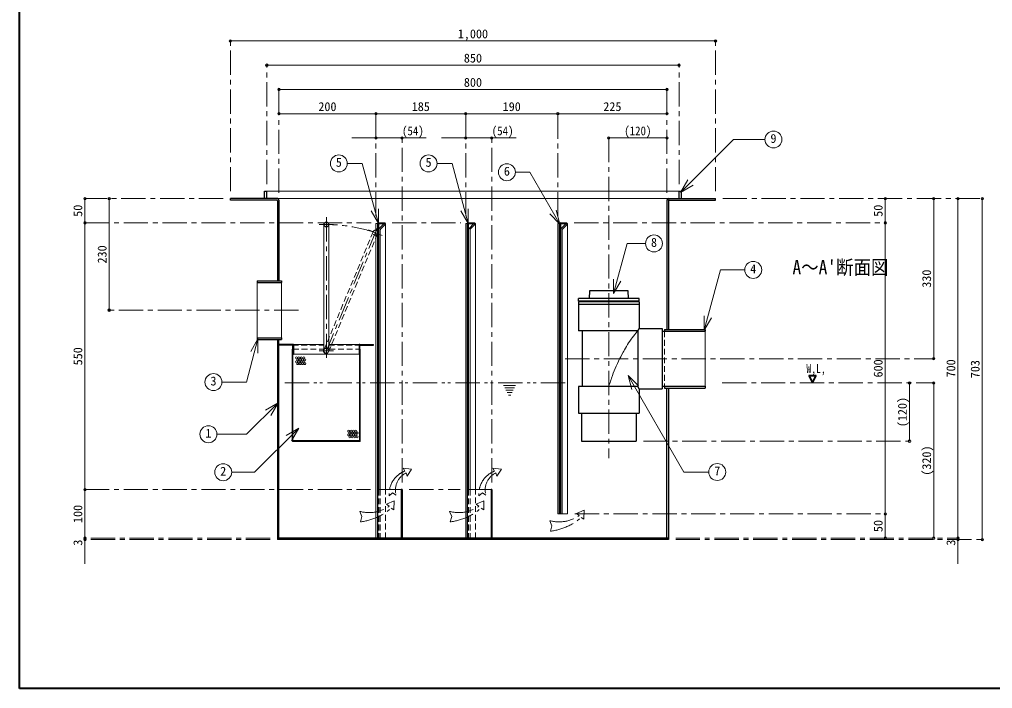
# Model space of a CAD drawing. Units: millimetres at full size, sheet at 1:10. Extents: x -2126 to 1924, y -1326 to 1484.
# Drawn here: x -2126 to -120, y -1326 to 53 of the extents above; entities that cross this region are included whole.
import ezdxf
from ezdxf.enums import TextEntityAlignment as Align

# ---------------------------------------------------------------- set-up
doc = ezdxf.new("R2010")
doc.units = ezdxf.units.MM
doc.header["$LTSCALE"] = 10
doc.header["$PDMODE"] = 32
doc.header["$PDSIZE"] = 5
for name, pattern in [('CHAIN1', [8, 5, -1, 1, -1]), ('DASHED1', [1.8, 1.2, -0.6]), ('DOUBLE_CHAIN1', [8.8, 5, -1, 0.6, -0.6, 0.6, -1])]:
    doc.linetypes.add(name, pattern=pattern)
doc.layers.add('0-0_ﾚｲﾔ1', color=4, linetype='Continuous', lineweight=9)
doc.styles.add('ＭＳ ゴシック', font='')
doc.styles.get('ＭＳ ゴシック').set_extended_font_data('MS Gothic')

msp = doc.modelspace()

# ---------------------------------------------------------------- linework, layer by layer
at = {"layer": '0-0_ﾚｲﾔ1', "color": 1, "lineweight": 40}
for p, q in [((-2126.22, -1325.95), (-2126.22, 1484.05)), ((-498.72, -680.95), (-491.22, -695.95)), ((-498.72, -680.95), (-483.72, -680.95)), ((-491.22, -695.95), (-483.72, -680.95)), ((1923.78, -1325.95), (-2126.22, -1325.95))]:
    msp.add_line(p, q, dxfattribs=at)
at = {"layer": '0-0_ﾚｲﾔ1'}
for p, q in [((-1691.22, 9.05), (-691.22, 9.05)), ((-766.22, -40.95), (-1616.22, -40.95)), ((-1591.22, -90.95), (-791.22, -90.95)), ((-1391.22, -140.95), (-1591.22, -140.95)), ((-1206.22, -140.95), (-1391.22, -140.95)), ((-1016.22, -140.95), (-1206.22, -140.95)), ((-791.22, -140.95), (-1016.22, -140.95)), ((-1441.22, -190.95), (-1287.47, -190.95)), ((-1256.22, -190.95), (-1102.47, -190.95)), ((-911.22, -190.95), (-791.22, -190.95)), ((-1991.22, -365.95), (-1991.22, -315.95)), ((-1941.22, -315.95), (-1941.22, -545.95)), ((-1616.22, -300.95), (-766.22, -300.95)), ((-1594.22, -315.95), (-788.22, -315.95)), ((-341.22, -365.95), (-341.22, -315.95)), ((-241.22, -315.95), (-241.22, -645.95)), ((-191.22, -315.95), (-191.22, -1015.95)), ((-141.22, -1018.95), (-141.22, -315.95)), ((-1991.22, -365.95), (-1991.22, -915.95)), ((-1388.22, -367.45), (-1387.47, -367.45)), ((-1372.47, -367.45), (-1371.22, -367.45)), ((-1371.22, -915.95), (-1371.22, -367.45)), ((-1203.22, -367.45), (-1202.47, -367.45)), ((-1187.47, -367.45), (-1186.22, -367.45)), ((-1186.22, -915.95), (-1186.22, -367.45)), ((-1013.22, -367.45), (-1012.47, -367.45)), ((-997.47, -367.45), (-996.22, -367.45)), ((-996.22, -965.95), (-996.22, -367.45)), ((-341.22, -365.95), (-341.22, -965.95)), ((-1562.47, -616.45), (-1498.47, -616.45)), ((-1488.47, -616.45), (-1424.47, -616.45)), ((-1560.97, -636.45), (-1425.97, -636.45)), ((-291.22, -815.95), (-291.22, -695.95)), ((-241.22, -695.95), (-241.22, -1015.95)), ((-1991.22, -915.95), (-1991.22, -1015.95)), ((-1012.47, -965.95), (-1013.22, -965.95)), ((-1010.22, -965.95), (-1010.97, -965.95)), ((-1007.22, -965.95), (-996.22, -965.95)), ((-341.22, -1015.95), (-341.22, -965.95)), ((-1991.22, -1015.95), (-1991.22, -1068.95)), ((-191.22, -1015.95), (-191.22, -1068.95))]:
    msp.add_line(p, q, dxfattribs=at)
at = {"layer": '0-0_ﾚｲﾔ1', "linetype": 'CHAIN1'}
for p, q in [((-1691.22, -300.95), (-1691.22, 9.05)), ((-691.22, -300.95), (-691.22, 9.05)), ((-1616.22, -285.95), (-1616.22, -40.95)), ((-766.22, -285.95), (-766.22, -40.95)), ((-1591.22, -303.95), (-1591.22, -90.95)), ((-791.22, -303.95), (-791.22, -90.95)), ((-1391.22, -352.45), (-1391.22, -140.95)), ((-1206.22, -352.45), (-1206.22, -140.95)), ((-1016.22, -352.45), (-1016.22, -140.95)), ((-1337.47, -900.95), (-1337.47, -190.95)), ((-1152.47, -900.95), (-1152.47, -190.95)), ((-911.22, -190.95), (-911.22, -850.95)), ((-1706.22, -315.95), (-1991.22, -315.95)), ((-676.22, -315.95), (-141.22, -315.95)), ((-1493.47, -354.45), (-1493.47, -644.45)), ((-1991.22, -365.95), (-1400.97, -365.95)), ((-1478.47, -369.45), (-1508.47, -369.45)), ((-1386.71, -372.34), (-1493.47, -629.45)), ((-1406.32, -380.45), (-1378.61, -391.95)), ((-1357.47, -365.95), (-1215.97, -365.95)), ((-982.47, -365.95), (-341.22, -365.95)), ((-1551.22, -545.95), (-1941.22, -545.95)), ((-1478.47, -629.45), (-1508.47, -629.45)), ((-1001.22, -645.95), (-241.22, -645.95)), ((-677.22, -695.95), (-241.22, -695.95)), ((-839.72, -815.95), (-291.22, -815.95)), ((-1991.22, -915.95), (-1402.47, -915.95)), ((-1322.47, -915.95), (-1217.47, -915.95)), ((-981.22, -965.95), (-341.22, -965.95)), ((-1609.22, -1015.95), (-1991.22, -1015.95)), ((-1609.22, -1018.95), (-1991.22, -1018.95)), ((-773.22, -1015.95), (-191.22, -1015.95)), ((-773.22, -1018.95), (-141.22, -1018.95))]:
    msp.add_line(p, q, dxfattribs=at)
at = {"layer": '0-0_ﾚｲﾔ1', "color": 7, "lineweight": 18}
for p, q in [((-763.31, -303.55), (-653.86, -194.1)), ((-589.15, -194.1), (-653.86, -194.1)), ((-1450.23, -243.36), (-1419.34, -243.36)), ((-1386.16, -367.16), (-1419.34, -243.36)), ((-1265.23, -243.36), (-1234.34, -243.36)), ((-1201.16, -367.16), (-1234.34, -243.36)), ((-1073.62, -261.53), (-1103.74, -261.53)), ((-1011.78, -368.65), (-1073.62, -261.53)), ((-763.31, -303.55), (-748.31, -277.57)), ((-763.31, -303.55), (-737.33, -288.55)), ((-1386.16, -367.16), (-1386.16, -337.16)), ((-1201.16, -367.16), (-1201.16, -337.16)), ((-1011.78, -368.65), (-1019.54, -339.67)), ((-1386.16, -367.16), (-1401.16, -341.18)), ((-1201.16, -367.16), (-1216.16, -341.18)), ((-1011.78, -368.65), (-1032.99, -347.43)), ((-1498.47, -369.45), (-1498.47, -629.45)), ((-1488.47, -369.45), (-1488.47, -629.45)), ((-1391.22, -1015.95), (-1391.22, -367.45)), ((-1388.22, -367.45), (-1391.22, -367.45)), ((-1388.22, -1015.95), (-1388.22, -367.45)), ((-1385.22, -379.7), (-1385.22, -915.95)), ((-1384.34, -377.58), (-1374.22, -367.45)), ((-1382.22, -380.32), (-1382.22, -915.95)), ((-1381.78, -379.26), (-1372.09, -369.58)), ((-1374.22, -367.45), (-1372.09, -369.58)), ((-1206.22, -1015.95), (-1206.22, -367.45)), ((-1203.22, -367.45), (-1206.22, -367.45)), ((-1203.22, -1015.95), (-1203.22, -367.45)), ((-1200.22, -379.7), (-1200.22, -915.95)), ((-1199.34, -377.58), (-1189.22, -367.45)), ((-1197.22, -380.32), (-1197.22, -915.95)), ((-1196.78, -379.26), (-1187.09, -369.58)), ((-1189.22, -367.45), (-1187.09, -369.58)), ((-1016.22, -965.95), (-1016.22, -367.45)), ((-1013.22, -367.45), (-1016.22, -367.45)), ((-1013.22, -965.95), (-1013.22, -367.45)), ((-1010.22, -379.7), (-1010.22, -965.95)), ((-1009.34, -377.58), (-999.22, -367.45)), ((-1007.22, -380.32), (-1007.22, -965.95)), ((-1006.78, -379.26), (-997.09, -369.58)), ((-999.22, -367.45), (-997.09, -369.58)), ((-901.23, -511.85), (-873.5, -408.36)), ((-835.46, -408.36), (-873.5, -408.36)), ((-714.29, -587.49), (-680.92, -462.95)), ((-630.81, -462.95), (-680.92, -462.95)), ((-1636.22, -602.95), (-1636.22, -488.95)), ((-1586.22, -602.95), (-1586.22, -488.95)), ((-901.23, -511.85), (-901.23, -481.85)), ((-901.23, -511.85), (-886.23, -485.87)), ((-714.29, -587.49), (-714.29, -557.49)), ((-714.29, -587.49), (-699.29, -561.51)), ((-712.22, -702.55), (-712.22, -589.35)), ((-1634.48, -604.84), (-1658.42, -694.18)), ((-1634.48, -604.84), (-1649.48, -630.82)), ((-1634.48, -604.84), (-1634.48, -634.84)), ((-871.37, -680.38), (-850.15, -701.59)), ((-871.37, -680.38), (-863.6, -709.36)), ((-871.37, -680.38), (-756.36, -879.58)), ((-1658.42, -694.18), (-1708.72, -694.18)), ((-1593.03, -736.97), (-1657.85, -801.8)), ((-1593.03, -736.97), (-1619.01, -751.97)), ((-1593.03, -736.97), (-1608.03, -762.95)), ((-1657.85, -801.8), (-1719.16, -801.8)), ((-1550.34, -789), (-1576.32, -804)), ((-1550.34, -789), (-1565.34, -814.98)), ((-704.96, -879.58), (-756.36, -879.58)), ((-1387.47, -915.95), (-1387.47, -1015.95)), ((-1338.97, -915.95), (-1385.97, -915.95)), ((-1013.22, -965.95), (-1016.22, -965.95)), ((-1007.22, -965.95), (-1010.22, -965.95))]:
    msp.add_line(p, q, dxfattribs=at)
at = {"layer": '0-0_ﾚｲﾔ1', "color": 5, "lineweight": 25}
for p, q in [((-1691.22, -318.95), (-1691.22, -315.95)), ((-1594.22, -315.95), (-1691.22, -315.95)), ((-1595.72, -318.95), (-1691.22, -318.95)), ((-1621.22, -315.95), (-1621.22, -300.95)), ((-1621.22, -300.95), (-1616.22, -300.95)), ((-1616.22, -315.95), (-1616.22, -300.95)), ((-1594.22, -320.45), (-1594.22, -485.45)), ((-1591.22, -318.95), (-1591.22, -485.45)), ((-791.22, -318.95), (-791.22, -585.45)), ((-788.22, -315.95), (-691.22, -315.95)), ((-788.22, -320.45), (-788.22, -585.45)), ((-786.72, -318.95), (-691.22, -318.95)), ((-766.22, -315.95), (-766.22, -300.95)), ((-766.22, -300.95), (-761.22, -300.95)), ((-761.22, -315.95), (-761.22, -300.95)), ((-691.22, -318.95), (-691.22, -315.95)), ((-1387.47, -367.45), (-1387.47, -915.95)), ((-1385.97, -365.95), (-1372.47, -365.95)), ((-1385.97, -368.2), (-1385.97, -915.95)), ((-1385.22, -367.45), (-1372.47, -367.45)), ((-1372.47, -367.45), (-1372.47, -365.95)), ((-1202.47, -367.45), (-1202.47, -915.95)), ((-1200.97, -365.95), (-1187.47, -365.95)), ((-1200.97, -368.2), (-1200.97, -915.95)), ((-1200.22, -367.45), (-1187.47, -367.45)), ((-1187.47, -367.45), (-1187.47, -365.95)), ((-1012.47, -367.45), (-1012.47, -965.95)), ((-1010.97, -365.95), (-997.47, -365.95)), ((-1010.97, -368.2), (-1010.97, -965.95)), ((-1010.22, -367.45), (-997.47, -367.45)), ((-997.47, -367.45), (-997.47, -365.95)), ((-1636.22, -485.45), (-1586.22, -485.45)), ((-1636.22, -485.45), (-1636.22, -488.95)), ((-1636.22, -488.95), (-1586.22, -488.95)), ((-1586.22, -485.45), (-1586.22, -488.95)), ((-951.22, -505.95), (-951.72, -521.95)), ((-871.22, -505.95), (-951.22, -505.95)), ((-870.72, -521.95), (-871.22, -505.95)), ((-973.72, -527.45), (-973.72, -521.95)), ((-848.72, -521.95), (-973.72, -521.95)), ((-848.72, -527.45), (-973.72, -527.45)), ((-973.72, -528.45), (-973.72, -588.45)), ((-848.72, -528.45), (-973.72, -528.45)), ((-973.72, -533.45), (-848.72, -533.45)), ((-848.72, -527.45), (-848.72, -521.95)), ((-848.72, -528.45), (-848.72, -583.45)), ((-851.22, -588.45), (-973.72, -588.45)), ((-966.22, -588.45), (-966.22, -703.45)), ((-851.22, -588.45), (-848.72, -583.45)), ((-851.22, -588.45), (-851.22, -703.45)), ((-848.72, -583.45), (-801.22, -583.45)), ((-801.22, -583.45), (-801.22, -708.45)), ((-801.22, -589.35), (-712.22, -589.35)), ((-796.22, -585.45), (-712.22, -585.45)), ((-796.22, -585.45), (-796.22, -589.35)), ((-712.22, -585.45), (-712.22, -589.35)), ((-1636.22, -602.95), (-1586.22, -602.95)), ((-1636.22, -602.95), (-1636.22, -606.45)), ((-1636.22, -606.45), (-1586.22, -606.45)), ((-1594.22, -606.45), (-1594.22, -1018.95)), ((-1591.22, -1015.95), (-1591.22, -606.45)), ((-1590.97, -616.45), (-1590.97, -617.95)), ((-1562.47, -616.45), (-1590.97, -616.45)), ((-1563.22, -617.95), (-1590.97, -617.95)), ((-1586.22, -602.95), (-1586.22, -606.45)), ((-1562.47, -814.95), (-1562.47, -618.7)), ((-1560.97, -617.95), (-1560.97, -636.45)), ((-1425.97, -617.95), (-1425.97, -636.45)), ((-1424.47, -616.45), (-1395.97, -616.45)), ((-1424.47, -814.95), (-1424.47, -618.7)), ((-1423.72, -617.95), (-1395.97, -617.95)), ((-1395.97, -617.95), (-1395.97, -616.45)), ((-1563.47, -626.45), (-1562.47, -626.45)), ((-1563.47, -815.45), (-1563.47, -626.45)), ((-1562.47, -636.45), (-1560.97, -636.45)), ((-1425.97, -636.45), (-1424.47, -636.45)), ((-1424.47, -626.45), (-1423.47, -626.45)), ((-1423.47, -815.45), (-1423.47, -626.45)), ((-973.72, -703.45), (-973.72, -758.45)), ((-848.72, -708.45), (-848.72, -758.45)), ((-848.72, -708.45), (-801.22, -708.45)), ((-801.22, -702.55), (-712.22, -702.55)), ((-796.22, -702.55), (-796.22, -706.45)), ((-796.22, -706.45), (-712.22, -706.45)), ((-791.22, -1015.95), (-791.22, -706.45)), ((-788.22, -706.45), (-788.22, -1018.95)), ((-712.22, -702.55), (-712.22, -706.45)), ((-973.72, -758.45), (-848.72, -758.45)), ((-967.72, -758.45), (-967.72, -815.95)), ((-854.72, -758.45), (-854.72, -815.95)), ((-1424.47, -816.45), (-1562.47, -816.45)), ((-1424.97, -815.45), (-1561.97, -815.45)), ((-967.72, -815.95), (-854.72, -815.95)), ((-1385.97, -915.95), (-1387.47, -915.95)), ((-1338.97, -915.95), (-1338.97, -1015.95)), ((-1337.47, -915.95), (-1338.97, -915.95)), ((-1337.47, -915.95), (-1337.47, -1015.95)), ((-1200.97, -915.95), (-1202.47, -915.95)), ((-1153.97, -915.95), (-1153.97, -1015.95)), ((-1152.47, -915.95), (-1153.97, -915.95)), ((-1152.47, -915.95), (-1152.47, -1015.95)), ((-1010.97, -965.95), (-1012.47, -965.95)), ((-788.22, -1015.95), (-1594.22, -1015.95)), ((-788.22, -1018.95), (-1594.22, -1018.95))]:
    msp.add_line(p, q, dxfattribs=at)
at = {"layer": '0-0_ﾚｲﾔ1', "linetype": 'DASHED1'}
for p, q in [((-1397.08, -384.28), (-1498.08, -627.54)), ((-1387.85, -388.11), (-1488.85, -631.37)), ((-796.22, -589.35), (-796.22, -702.55)), ((-1563.22, -617.95), (-1498.47, -617.95)), ((-1488.47, -617.95), (-1423.72, -617.95)), ((-1562.47, -626.45), (-1499.47, -626.45)), ((-1499.47, -626.45), (-1499.47, -629.45)), ((-1487.47, -626.45), (-1424.47, -626.45)), ((-1487.47, -626.45), (-1487.47, -629.45)), ((-1385.97, -915.95), (-1385.97, -1015.95)), ((-1385.22, -915.95), (-1385.22, -1015.95)), ((-1382.22, -915.95), (-1382.22, -1015.95)), ((-1371.22, -1015.95), (-1371.22, -915.95)), ((-1200.97, -915.95), (-1200.97, -1015.95)), ((-1200.22, -915.95), (-1200.22, -1015.95)), ((-1197.22, -915.95), (-1197.22, -1015.95)), ((-1186.22, -1015.95), (-1186.22, -915.95))]:
    msp.add_line(p, q, dxfattribs=at)
at = {"layer": '0-0_ﾚｲﾔ1', "linetype": 'DOUBLE_CHAIN1'}
for p, q in [((-1001.22, -695.95), (-1586.22, -695.95)), ((-1103.22, -700.95), (-1128.22, -700.95)), ((-1105.72, -705.95), (-1125.72, -705.95)), ((-1108.22, -710.95), (-1123.22, -710.95)), ((-1110.72, -715.95), (-1120.72, -715.95)), ((-1113.22, -720.95), (-1118.22, -720.95)), ((-1331.7, -877.78), (-1335.25, -871.36)), ((-1335.25, -871.36), (-1317.59, -873.61)), ((-1146.7, -877.78), (-1150.25, -871.36)), ((-1150.25, -871.36), (-1132.59, -873.61)), ((-1363.88, -928.52), (-1356.77, -922.42)), ((-1349.65, -927.29), (-1356.77, -922.42)), ((-1178.88, -928.52), (-1171.77, -922.42)), ((-1164.65, -927.29), (-1171.77, -922.42)), ((-1369.45, -946.03), (-1353.56, -939.12)), ((-1184.45, -946.03), (-1168.56, -939.12)), ((-1363.88, -950.18), (-1369.45, -946.03)), ((-1178.88, -950.18), (-1184.45, -946.03)), ((-977.78, -965.25), (-961.88, -958.35)), ((-972.2, -969.4), (-977.78, -965.25))]:
    msp.add_line(p, q, dxfattribs=at)
at = {"layer": '0-0_ﾚｲﾔ1'}
msp.add_lwpolyline([(-851.22, -588.45), (-852.69, -590.24), (-855.23, -593.32), (-857.75, -596.42), (-860.24, -599.55), (-862.68, -602.7), (-865.06, -605.9), (-866.41, -607.78), (-867.82, -609.81), (-870.19, -613.35), (-872.49, -616.95), (-874.71, -620.59), (-876.88, -624.27), (-878.99, -627.99), (-880.2, -630.15), (-881.65, -632.79), (-884.11, -637.36), (-886.51, -641.95), (-888.85, -646.58), (-891.13, -651.23), (-893.35, -655.92), (-894.6, -658.65), (-895.86, -661.43), (-897.96, -666.24), (-899.98, -671.08), (-901.93, -675.96), (-903.79, -680.87), (-905.57, -685.81), (-906.56, -688.69), (-907.02, -690.07), (-907.8, -692.46), (-908.56, -694.85), (-909.31, -697.25), (-910.05, -699.66), (-910.79, -702.06), (-911.22, -703.45)], dxfattribs=at)
at = {"layer": '0-0_ﾚｲﾔ1', "color": 5, "lineweight": 25}
msp.add_lwpolyline([(-848.72, -708.45), (-851.22, -703.45), (-973.72, -703.45)], dxfattribs=at)
at = {"layer": '0-0_ﾚｲﾔ1', "color": 7, "lineweight": 18}
for points in [[(-1550.34, -789), (-1641.42, -880.08), (-1688.59, -880.08)], [(-1153.97, -915.95), (-1202.47, -915.95), (-1202.47, -1015.95)]]:
    msp.add_lwpolyline(points, dxfattribs=at)
at = {"layer": '0-0_ﾚｲﾔ1', "linetype": 'DOUBLE_CHAIN1'}
for points in [[(-1329.23, -881.5), (-1326.9, -888.06), (-1317.59, -873.61)], [(-1144.23, -881.5), (-1141.9, -888.06), (-1132.59, -873.61)], [(-1359.55, -953.89), (-1354.04, -957.75), (-1353.56, -939.12)], [(-1174.55, -953.89), (-1169.04, -957.75), (-1168.56, -939.12)], [(-1424.52, -960.7), (-1420.04, -971.4), (-1423.28, -982.36)], [(-1239.52, -960.7), (-1235.04, -971.4), (-1238.28, -982.36)], [(-967.87, -973.12), (-962.36, -976.97), (-961.88, -958.35)], [(-1032.84, -979.92), (-1028.36, -990.62), (-1031.6, -1001.58)]]:
    msp.add_lwpolyline(points, dxfattribs=at)
at = {"layer": '0-0_ﾚｲﾔ1', "color": 7, "lineweight": 18}
for centre in [(-571.65, -194.1), (-1467.73, -243.36), (-1282.73, -243.36), (-1121.24, -261.53), (-817.96, -408.36), (-613.31, -462.95), (-1726.22, -694.18), (-1736.66, -801.8), (-1706.09, -880.08), (-687.46, -879.58)]:
    msp.add_circle(centre, 17.5, dxfattribs=at)
at = {"layer": '0-0_ﾚｲﾔ1', "color": 5, "lineweight": 25}
msp.add_circle((-1493.47, -369.45), 5, dxfattribs=at)
at = {"layer": '0-0_ﾚｲﾔ1', "linetype": 'DASHED1'}
msp.add_circle((-1392.47, -386.2), 5, dxfattribs=at)
at = {"layer": '0-0_ﾚｲﾔ1'}
for centre in [(-1555.12, -644.25), (-1555.12, -652.25), (-1552.62, -648.25), (-1552.62, -656.25), (-1550.12, -644.25), (-1550.12, -652.25), (-1547.62, -648.25), (-1547.62, -656.25), (-1545.12, -644.25), (-1545.12, -652.25), (-1542.62, -648.25), (-1542.62, -656.25), (-1540.12, -644.25), (-1540.12, -652.25), (-1537.62, -648.25), (-1537.62, -656.25), (-1447.51, -795.17), (-1447.51, -803.17), (-1445.01, -799.17), (-1442.51, -795.17), (-1442.51, -803.17), (-1440.01, -799.17), (-1437.51, -795.17), (-1437.51, -803.17), (-1435.01, -799.17), (-1432.51, -795.17), (-1432.51, -803.17), (-1430.01, -799.17), (-1445.01, -807.17), (-1440.01, -807.17), (-1435.01, -807.17), (-1430.01, -807.17)]:
    msp.add_circle(centre, 2, dxfattribs=at)
at = {"layer": '0-0_ﾚｲﾔ1', "color": 5, "lineweight": 25}
for centre, radius, start, end in [((-1595.72, -320.45), 1.5, 0, 90), ((-1594.22, -318.95), 3, 0, 90), ((-788.22, -318.95), 3, 90, 180), ((-786.72, -320.45), 1.5, 90, 180), ((-1385.97, -367.45), 1.5, 90, 180), ((-1385.22, -368.2), 0.75, 90, 180), ((-1200.97, -367.45), 1.5, 90, 180), ((-1200.22, -368.2), 0.75, 90, 180), ((-1010.97, -367.45), 1.5, 90, 180), ((-1010.22, -368.2), 0.75, 90, 180), ((-1563.22, -618.7), 0.75, 0, 90), ((-1562.47, -617.95), 1.5, 0, 90), ((-1424.47, -617.95), 1.5, 90, 180), ((-1423.72, -618.7), 0.75, 90, 180), ((-1562.47, -815.45), 1, 180, 270), ((-1561.97, -814.95), 0.5, 180, 270), ((-1424.97, -814.95), 0.5, 270, 0), ((-1424.47, -815.45), 1, 270, 0)]:
    msp.add_arc(centre, radius, start, end, dxfattribs=at)
at = {"layer": '0-0_ﾚｲﾔ1', "linetype": 'CHAIN1'}
msp.add_arc((-1493.47, -682.45), 313, 71.1747, 90, dxfattribs=at)
at = {"layer": '0-0_ﾚｲﾔ1', "color": 7, "lineweight": 18}
for centre, radius, start, end in [((-1382.22, -379.7), 3, 135, 180), ((-1380.72, -380.32), 1.5, 135, 180), ((-1197.22, -379.7), 3, 135, 180), ((-1195.72, -380.32), 1.5, 135, 180), ((-1007.22, -379.7), 3, 135, 180), ((-1005.72, -380.32), 1.5, 135, 180), ((-1493.47, -629.45), 5, 180, 0)]:
    msp.add_arc(centre, radius, start, end, dxfattribs=at)
at = {"layer": '0-0_ﾚｲﾔ1', "linetype": 'DASHED1'}
for radius, start, end in [(6, 180, 0), (5, 0, 180)]:
    msp.add_arc((-1493.47, -629.45), radius, start, end, dxfattribs=at)
at = {"layer": '0-0_ﾚｲﾔ1', "linetype": 'DOUBLE_CHAIN1'}
for centre, radius, start, end in [((-1313.99, -924.59), 50.05, 110.73128, 184.50736), ((-1311.6, -916.8), 39.46, 116.52955, 195.40187), ((-1128.99, -924.59), 50.05, 110.73128, 184.50736), ((-1126.6, -916.8), 39.46, 116.52955, 195.40187), ((-1405.5, -890.27), 72.95, 254.88934, 304.79293), ((-1436.67, -866.8), 116.33, 276.6062, 311.52506), ((-1220.5, -890.27), 72.95, 254.88934, 304.79293), ((-1251.67, -866.8), 116.33, 276.6062, 311.52506), ((-1013.82, -909.5), 72.95, 254.88934, 304.79293), ((-1044.99, -886.03), 116.33, 276.6062, 311.52506)]:
    msp.add_arc(centre, radius, start, end, dxfattribs=at)
at = {"layer": '0-0_ﾚｲﾔ1', "color": 1}
for p in [(-1691.22, 9.05), (-691.22, 9.05), (-1616.22, -40.95), (-766.22, -40.95), (-1591.22, -90.95), (-791.22, -90.95), (-1591.22, -140.95), (-1391.22, -140.95), (-1206.22, -140.95), (-1016.22, -140.95), (-791.22, -140.95), (-1391.22, -190.95), (-1337.47, -190.95), (-1206.22, -190.95), (-1152.47, -190.95), (-911.22, -190.95), (-791.22, -190.95), (-1991.22, -315.95), (-1941.22, -315.95), (-341.22, -315.95), (-241.22, -315.95), (-191.22, -315.95), (-141.22, -315.95), (-1991.22, -365.95), (-341.22, -365.95), (-1941.22, -545.95), (-241.22, -645.95), (-291.22, -695.95), (-241.22, -695.95), (-291.22, -815.95), (-1991.22, -915.95), (-341.22, -965.95), (-1991.22, -1015.95), (-1991.22, -1018.95), (-341.22, -1015.95), (-241.22, -1015.95), (-191.22, -1015.95), (-191.22, -1018.95), (-141.22, -1018.95)]:
    msp.add_point(p, dxfattribs=at)

# ---------------------------------------------------------------- texts
at = {"layer": '0-0_ﾚｲﾔ1', "color": 7, "style": 'ＭＳ ゴシック'}
for s, p in [('1,000', (-1222.47, 9.05)), ('850', (-1209.97, -40.95)), ('800', (-1209.97, -90.95)), ('200', (-1509.97, -140.95)), ('185', (-1317.47, -140.95)), ('190', (-1129.97, -140.95)), ('225', (-922.47, -140.95)), ('9', (-577.9, -206.6)), ('5', (-1473.98, -255.86)), ('5', (-1288.98, -255.86)), ('6', (-1127.49, -274.03)), ('8', (-824.21, -420.86)), ('4', (-619.56, -475.45)), ('3', (-1732.47, -706.68)), ('1', (-1742.91, -814.3)), ('2', (-1712.34, -892.58)), ('7', (-693.71, -892.08))]:
    msp.add_text(s, height=18.33, dxfattribs=at).set_placement(p, align=Align.BOTTOM_LEFT)
for s, height, width, p in [('(54)', 18.33, 0.9, (-1337.47, -190.95)), ('(54)', 18.33, 0.9, (-1152.47, -190.95)), ('(120)', 18.33, 0.9, (-879.34, -190.95)), ("A～A'断面図", 29.33, 0.9, (-532.47, -480.95)), ('W,L,', 18.33, 0.8, (-503.72, -680.95))]:
    msp.add_text(s, height=height, dxfattribs=dict(at, width=width)).set_placement(p, align=Align.BOTTOM_LEFT)
for s, p in [('50', (-1991.22, -353.45)), ('50', (-341.22, -353.45)), ('230', (-1941.22, -449.7)), ('330', (-241.22, -499.7)), ('550', (-1991.22, -659.7)), ('600', (-341.22, -684.7)), ('700', (-191.22, -684.7)), ('703', (-141.22, -686.2)), ('(120)', (-291.22, -787.2)), ('(320)', (-241.22, -887.2)), ('100', (-1991.22, -984.7)), ('50', (-341.22, -1003.45)), ('3', (-1991.22, -1031.45)), ('3', (-191.22, -1031.45))]:
    msp.add_text(s, height=18.33, rotation=90, dxfattribs=at).set_placement(p, align=Align.BOTTOM_LEFT)

doc.saveas('drawing.dxf')
